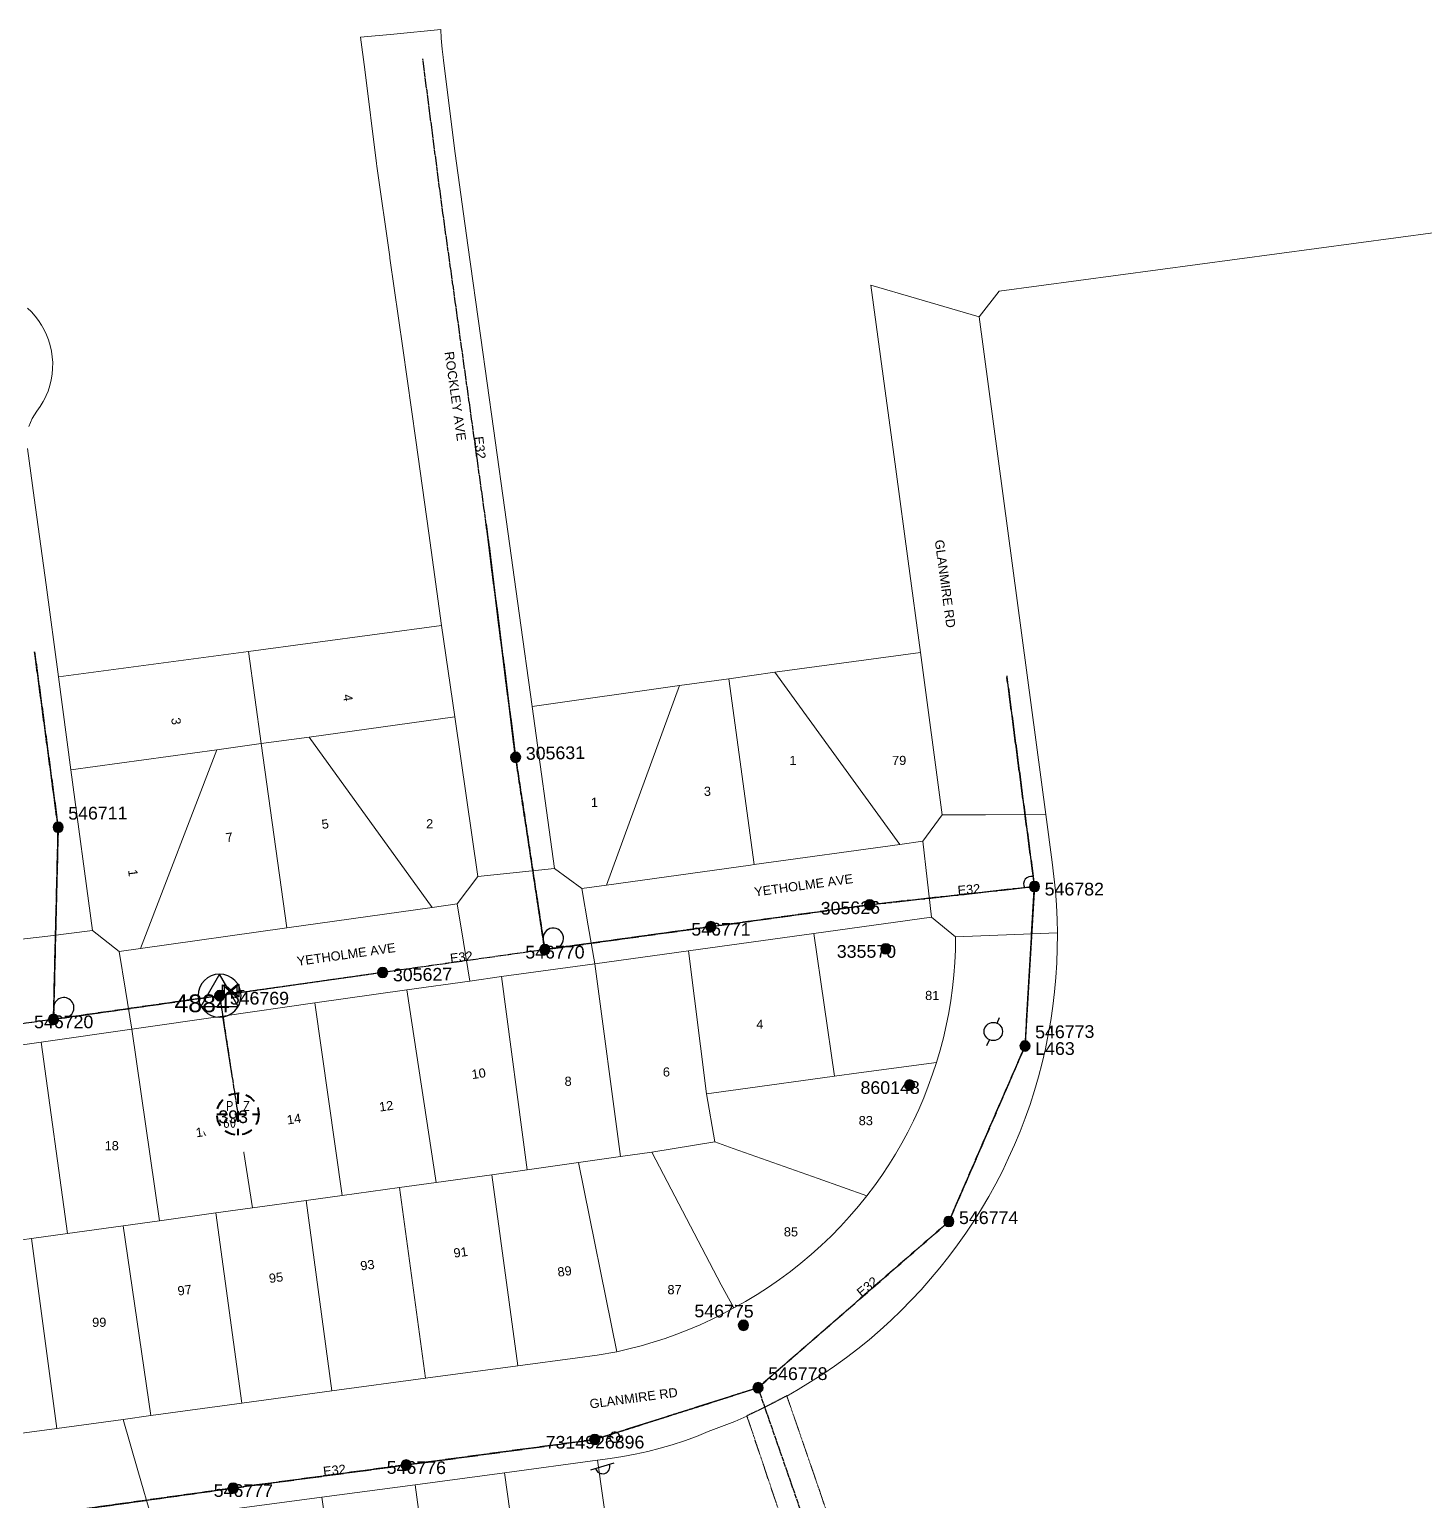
# Model space of a CAD drawing. Header units: metres. Extents: x 311460 to 313373, y 6261260 to 6263889.
# Drawn here: x 312070.5 to 312345, y 6262948.9 to 6263238.4 of the extents above; entities that cross this region are included whole.
import ezdxf
from ezdxf.enums import TextEntityAlignment as Align

# ---------------------------------------------------------------- set-up
doc = ezdxf.new("R2010")
doc.units = ezdxf.units.M
for name, pattern in [('Cable Exist OH', [1, 1, 0]), ('Dash', [5, 3, -2]), ('HIDDEN', [0.375, 0.25, -0.125]), ('HIDDEN2', [0.1875, 0.125, -0.0625])]:
    doc.linetypes.add(name, pattern=pattern)
doc.layers.get('0').update_dxf_attribs({"color": 6})
for name, color, linetype, lineweight in [('Cadastre Easements_SP_EXT', 9, 'Continuous', 5), ('Cadastre Land Parcels_SP_EXT', 9, 'Continuous', 5), ('Cadastre Other Property_SP_EXT', 9, 'HIDDEN', 5), ('Cadastre Roads_SP_EXT', 9, 'Continuous', 5)]:
    doc.layers.add(name, color=color, linetype=linetype, lineweight=lineweight)
for name, color, linetype in [('Equip_LV_EXT', 7, 'Continuous'), ('Equip_SL_EXT', 7, 'Continuous'), ('Equip_SP_HV_EXT', 7, 'Continuous'), ('Equip_SP_LV_EXT', 7, 'Continuous'), ('Mains_HV_EXT', 7, 'Continuous'), ('Mains_LV_EXT', 7, 'Continuous'), ('Mains_SL_EXT', 7, 'Continuous'), ('Sub_SP_TR_HV_LV_EXT', 7, 'Continuous'), ('SupportsOH_SP_TR_HV_LV_SL_EXT', 7, 'Continuous')]:
    doc.layers.add(name, color=color, linetype=linetype)
doc.layers.get('0').freeze()
doc.styles.add('IESYMBOL1', font='isocp.shx')
doc.styles.add('POLE_LABEL', font='arial.ttf')
doc.styles.add('SLCP_LABEL', font='arial.ttf', dxfattribs={"height": 3.5})
doc.styles.get("Standard").update_dxf_attribs({"font": 'arial.ttf'})

# ---------------------------------------------------------------- blocks, each defined once
blk = doc.blocks.new('SUB_POLE_EXT')
blk.add_wipeout([(0, 4.22), (0.42, 4.2), (0.83, 4.14), (1.21, 4.05), (1.62, 3.9), (1.99, 3.72), (2.35, 3.51), (2.68, 3.26), (2.99, 2.99), (3.28, 2.66), (3.52, 2.34), (3.76, 1.92), (3.9, 1.62), (4.04, 1.23), (4.18, 0.63), (4.22, 0), (4.18, -0.61), (4.06, -1.15), (3.9, -1.62), (3.58, -2.24), (3.22, -2.73), (2.97, -3.01), (2.68, -3.26), (2.36, -3.5), (2, -3.72), (1.64, -3.89), (1.25, -4.03), (0.82, -4.14), (0.42, -4.2), (0, -4.22), (-0.41, -4.2), (-0.8, -4.15), (-1.21, -4.05), (-1.62, -3.9), (-1.99, -3.73), (-2.35, -3.51), (-2.68, -3.26), (-2.96, -3.02), (-3.23, -2.72), (-3.51, -2.35), (-3.71, -2.01), (-3.91, -1.6), (-4.05, -1.21), (-4.16, -0.76), (-4.22, -0.14), (-4.21, 0.39), (-4.14, 0.83), (-4.03, 1.27), (-3.9, 1.63), (-3.71, 2.02), (-3.5, 2.37), (-3.28, 2.67), (-2.99, 2.99), (-2.68, 3.27), (-2.33, 3.52), (-1.98, 3.73), (-1.63, 3.9), (-1.2, 4.05), (-0.78, 4.15), (-0.4, 4.21)])
blk.add_line((2.16, 0.48), (2.16, 0.48, 0))
blk.add_lwpolyline([(-4.22, 0, 1), (4.22, 0, 1)], format="xyb", close=True)
blk.add_lwpolyline([(2.14, 0.52), (0, 4.22), (-3.66, -2.11), (3.66, -2.11)], close=True)
for tag, height, flags, p in [('ASSET_NUM', 3.5, 8, (2, 2)), ('STREET_CODE', 0.2, 9, (1.5, 0)), ('CONSTRUCTED_VOLTAGE', 0.2, 9, (1.5, -0.2)), ('OPERATING_VOLTAGE', 0.2, 9, (1.5, -0.6)), ('OPERATED_BY', 0.2, 9, (1.5, -0.8)), ('ORIENTATION', 0.2, 9, (1.5, -1.2)), ('OWNED_BY', 0.2, 9, (1.5, -1.4)), ('SECONDARY_VOLTAGE', 0.2, 9, (1.5, -1.6)), ('STATE', 0.2, 9, (1.5, -1.8)), ('SUBSTATION_TYPE', 0.2, 9, (1.5, -2)), ('STREETNAME', 0.2, 9, (1.5, -2.8)), ('NO_PHASES', 0.2, 9, (1.5, -0.4)), ('MAINTAINED_BY', 0.2, 9, (1.5, -1)), ('USAGE', 0.2, 9, (1.5, -2.2)), ('LEGEND', 0.2, 9, (1.5, -2.4)), ('LOCATION', 0.2, 9, (1.5, -2.6)), ('SUBURB', 0.2, 9, (1.5, -3)), ('Z', 0.2, 1, (1.5, -3.4)), ('NOTES', 0.2, 9, (1.5, -3.2))]:
    blk.add_attdef(tag, text='', height=height, dxfattribs=dict(flags=flags)).set_placement(p, align=Align.MIDDLE_LEFT)
blk = doc.blocks.new('LV_OH_LINKS_OPEN_EXT')
for p, q in [((-0.17, 4.97), (-0.17, 5.46)), ((-0.17, 3), (-0.17, 2.5)), ((0.17, 4.97), (0.17, 5.46)), ((0.17, 3), (0.17, 2.5))]:
    blk.add_line(p, q)
blk.add_lwpolyline([(0, 2.99, 1), (0, 4.98, 1)], format="xyb", close=True)
at = {"flags": 9}
for tag, p in [('ACTUAL_STATUS', (0, 0)), ('CONSTRUCTED_VOLTAGE', (0, -0.2)), ('OPERATING_VOLTAGE', (0, -0.6)), ('ORIENTATION', (0, -0.8)), ('OWNED_BY', (0, -1)), ('STATE', (0, -1.2)), ('SWITCH_TYPE', (0, -1.4)), ('NO_PHASES', (0, -0.4)), ('USAGE', (0, -1.6)), ('LEGEND', (0, -1.8)), ('NOTES', (0, -2))]:
    blk.add_attdef(tag, text='', height=0.2, dxfattribs=at).set_placement(p, align=Align.MIDDLE_LEFT)
at = {"flags": 1}
blk.add_attdef('Z', (0, 0), '', height=0.2, dxfattribs=at)
blk = doc.blocks.new('LV_OH_LINKS_DISTFUSE_EXT')
for p, q in [((0, 0), (0.96, 0)), ((3.84, 0), (4.8, 0))]:
    blk.add_line(p, q)
blk.add_lwpolyline([(3.84, -1.2), (3.84, 1.2), (0.96, -1.2), (0.96, 1.2)], close=True)
at = {"flags": 9}
for tag, p in [('ACTUAL_STATUS', (0, 0)), ('CONSTRUCTED_VOLTAGE', (0, -0.2)), ('OPERATING_VOLTAGE', (0, -0.6)), ('ORIENTATION', (0, -0.8)), ('OWNED_BY', (0, -1)), ('STATE', (0, -1.2)), ('SWITCH_TYPE', (0, -1.4)), ('NO_PHASES', (0, -0.4)), ('USAGE', (0, -1.6)), ('NOTES', (0, -1.8))]:
    blk.add_attdef(tag, text='', height=0.2, dxfattribs=at).set_placement(p, align=Align.MIDDLE_LEFT)
at = {"flags": 1}
blk.add_attdef('Z', (0, 0), '', height=0.2, dxfattribs=at)
blk = doc.blocks.new('POLE_EXT')
blk.add_hatch(color=256).paths.add_polyline_path([(-1, 0, 1), (1, 0, 1)])
blk.add_lwpolyline([(-1, 0, 1), (1, 0, 1)], format="xyb", close=True)
for tag, height, flags, p in [('pNumber', 2.5, 8, (-17.84, 2.07)), ('OWNED_BY', 0.2, 9, (1.35, -0.4)), ('SPECIAL_USE', 0.2, 9, (1.35, -0.8)), ('STATE', 0.2, 9, (1.35, -1)), ('cLV', 0.2, 9, (1.35, -1.4)), ('hDepth', 0.2, 9, (1.35, -1.6)), ('hDia', 0.2, 9, (1.35, -1.8)), ('cHV', 0.2, 9, (1.35, -2)), ('PARENT', 0.2, 9, (1.35, -0.6)), ('USAGE', 0.2, 9, (1.35, -1.2)), ('LBRACKET', 0.2, 9, (1.35, -2.2)), ('LExisting', 0.2, 9, (1.35, -2.4)), ('LANTNUMBER', 0.2, 9, (1.35, -2.6)), ('LOther', 0.2, 9, (1.35, -2.8)), ('cLinedev', 0.2, 9, (1.35, -3.4)), ('pExisting', 0.2, 9, (1.35, -3.8)), ('pFooting', 0.2, 9, (1.35, -4.4)), ('pNew', 0.2, 9, (1.35, -4.6)), ('pRelocate', 0.2, 9, (1.35, -5)), ('pRemove', 0.2, 9, (1.35, -5.2)), ('pReplace', 0.2, 9, (1.35, -5.4)), ('pStay', 0.2, 9, (1.35, -5.6)), ('pType', 0.2, 9, (1.35, -5.8)), ('LRemove', 0.2, 9, (1.35, -3)), ('LEGEND', 0.2, 9, (1.35, -3.2)), ('LOCATION', 0.2, 9, (1.35, -3.6)), ('PFNUMBER', 0.2, 9, (1.35, -4)), ('NEWPFNUMBER', 0.2, 9, (1.35, -4.2)), ('cspan', 0.2, 9, (1.35, -6)), ('STREETNAME', 0.2, 9, (1.35, -6.2)), ('SUBURB', 0.2, 9, (1.35, -6.4)), ('OPERATED_BY', 0.2, 9, (1.36, -7.01)), ('NOTES', 0.2, 9, (1.35, -6.6)), ('MAINTAINED_BY', 0.2, 9, (1.36, -6.81))]:
    blk.add_attdef(tag, text='', height=height, dxfattribs=dict(flags=flags)).set_placement(p, align=Align.MIDDLE_LEFT)
at = {"style": 'POLE_LABEL'}
for tag, height, flags, p in [('ASSET_NUM', 2.5, 8, (2, 2)), ('STRUCTURE_PLANT_NUMBER', 0.2, 9, (1.35, 0.03)), ('STREET_CODE', 0.2, 9, (1.35, -0.2))]:
    blk.add_attdef(tag, text='', height=height, dxfattribs=dict(at, flags=flags)).set_placement(p, align=Align.MIDDLE_LEFT)
at = {"flags": 1}
blk.add_attdef('Z', (1.35, -7.33), '', height=0.2, dxfattribs=at)
blk = doc.blocks.new('HV_ABS_OPEN_EXT')
for p, q in [((-3, 6.87), (-1.8, 6.87)), ((1.8, 6.87), (3, 6.87))]:
    blk.add_line(p, q)
blk.add_circle((0, 6.87), 1.8)
for tag, height, flags, p in [('ASSET_NUM', 2.5, 8, (2, 2)), ('STREET_CODE', 0.2, 9, (1.5, 0)), ('ACTUAL_STATUS', 0.2, 9, (1.5, -0.2)), ('CONSTRUCTED_VOLTAGE', 0.2, 9, (1.5, -0.4)), ('OPERATING_VOLTAGE', 0.2, 9, (1.5, -0.8)), ('ORIENTATION', 0.2, 9, (1.5, -1)), ('OWNED_BY', 0.2, 9, (1.5, -1.2)), ('STATE', 0.2, 9, (1.5, -1.4)), ('SWITCH_TYPE', 0.2, 9, (1.5, -1.6)), ('STREETNAME', 0.2, 9, (1.5, -2.4)), ('SUBURB', 0.2, 9, (1.5, -2.6)), ('NO_PHASES', 0.2, 9, (1.5, -0.6)), ('USAGE', 0.2, 9, (1.5, -1.8)), ('LEGEND', 0.2, 9, (1.5, -2)), ('LOCATION', 0.2, 9, (1.5, -2.2)), ('NOTES', 0.2, 9, (1.5, -2.8)), ('OPERATED_BY', 0.2, 9, (1.5, -3.2)), ('Z', 0.2, 1, (1.5, -3.6)), ('MAINTAINED_BY', 0.2, 9, (1.5, -3)), ('LABEL_ALIGNMENT', 0.2, 9, (1.5, -3.4))]:
    blk.add_attdef(tag, text='', height=height, dxfattribs=dict(flags=flags)).set_placement(p, align=Align.MIDDLE_LEFT)
blk = doc.blocks.new('HV_USL_CLOSED_EXT')
blk.add_line((2.4, 5.5), (-2.4, 5.5))
blk.add_lwpolyline([(1.44, 5.5, 0.414214), (0, 6.94, 0.414214), (-1.44, 5.5)], format="xyb")
for tag, height, flags, p in [('ASSET_NUM', 2.5, 8, (2, 2)), ('STREET_CODE', 0.2, 9, (1.5, 0)), ('ACTUAL_STATUS', 0.2, 9, (1.5, -0.2)), ('CONSTRUCTED_VOLTAGE', 0.2, 9, (1.5, -0.4)), ('OPERATING_VOLTAGE', 0.2, 9, (1.5, -0.8)), ('ORIENTATION', 0.2, 9, (1.5, -1)), ('OWNED_BY', 0.2, 9, (1.5, -1.2)), ('OPERATED_BY', 0.2, 9, (1.5, -1.4)), ('STATE', 0.2, 9, (1.5, -1.8)), ('SWITCH_TYPE', 0.2, 9, (1.5, -2)), ('STREETNAME', 0.2, 9, (1.5, -2.8)), ('NO_PHASES', 0.2, 9, (1.5, -0.6)), ('MAINTAINED_BY', 0.2, 9, (1.5, -1.6)), ('USAGE', 0.2, 9, (1.5, -2.2)), ('LEGEND', 0.2, 9, (1.5, -2.4)), ('LOCATION', 0.2, 9, (1.5, -2.6)), ('SUBURB', 0.2, 9, (1.5, -3)), ('Z', 0.2, 1, (1.5, -3.6)), ('NOTES', 0.2, 9, (1.5, -3.2)), ('LABEL_ALIGNMENT', 0.2, 9, (1.5, -3.4))]:
    blk.add_attdef(tag, text='', height=height, dxfattribs=dict(flags=flags)).set_placement(p, align=Align.MIDDLE_LEFT)
blk = doc.blocks.new('SLCP_ZELL_EXT')
blk.add_wipeout([(-0.24, 7.5), (-0.71, 7.47), (-1.17, 7.41), (-1.64, 7.32), (-2.09, 7.21), (-2.54, 7.06), (-2.98, 6.89), (-3.41, 6.69), (-3.82, 6.46), (-4.22, 6.21), (-4.6, 5.93), (-4.96, 5.63), (-5.31, 5.31), (-5.63, 4.96), (-5.93, 4.6), (-6.21, 4.22), (-6.46, 3.82), (-6.69, 3.41), (-6.89, 2.98), (-7.06, 2.54), (-7.21, 2.09), (-7.32, 1.64), (-7.41, 1.17), (-7.47, 0.71), (-7.5, 0.24), (-7.5, -0.24), (-7.47, -0.71), (-7.41, -1.17), (-7.32, -1.64), (-7.21, -2.09), (-7.06, -2.54), (-6.89, -2.98), (-6.69, -3.41), (-6.46, -3.82), (-6.21, -4.22), (-5.93, -4.6), (-5.63, -4.96), (-5.31, -5.31), (-4.96, -5.63), (-4.6, -5.93), (-4.22, -6.21), (-3.82, -6.46), (-3.41, -6.69), (-2.98, -6.89), (-2.54, -7.06), (-2.09, -7.21), (-1.64, -7.32), (-1.17, -7.41), (-0.71, -7.47), (-0.24, -7.5), (0.24, -7.5), (0.71, -7.47), (1.17, -7.41), (1.64, -7.32), (2.09, -7.21), (2.54, -7.06), (2.98, -6.89), (3.41, -6.69), (3.82, -6.46), (4.22, -6.21), (4.6, -5.93), (4.96, -5.63), (5.31, -5.31), (5.63, -4.96), (5.93, -4.6), (6.21, -4.22), (6.46, -3.82), (6.69, -3.41), (6.89, -2.98), (7.06, -2.54), (7.21, -2.09), (7.32, -1.64), (7.41, -1.17), (7.47, -0.71), (7.5, -0.24), (7.5, 0.24), (7.47, 0.71), (7.41, 1.17), (7.32, 1.64), (7.21, 2.09), (7.06, 2.54), (6.89, 2.98), (6.69, 3.41), (6.46, 3.82), (6.21, 4.22), (5.93, 4.6), (5.63, 4.96), (5.31, 5.31), (4.96, 5.63), (4.6, 5.93), (4.22, 6.21), (3.82, 6.46), (3.41, 6.69), (2.98, 6.89), (2.54, 7.06), (2.09, 7.21), (1.64, 7.32), (1.17, 7.41), (0.71, 7.47), (0.24, 7.5)])
at = {"linetype": 'Dash', "lineweight": 40, "ltscale": 0.7}
for p, q in [((0, 4.11), (0, -4.11)), ((-4.11, 0), (4.11, 0))]:
    blk.add_line(p, q, dxfattribs=at)
blk.add_circle((0, 0), 4.11, dxfattribs=at)
at = {"lineweight": 40, "style": 'IESYMBOL1'}
for s, p in [('P', (-1.6, 0)), ('Z', (1.7, 0)), ('60', (-1.61, -3.31))]:
    blk.add_text(s, height=2, dxfattribs=at).set_placement(p, align=Align.BOTTOM_CENTER)
at = {"style": 'SLCP_LABEL'}
for tag, height, flags, p in [('ASSET_NUM', 2.5, 8, (2, 2)), ('STREET_CODE', 0.2, 9, (0, -0.2))]:
    blk.add_attdef(tag, text='', height=height, dxfattribs=dict(at, flags=flags)).set_placement(p, align=Align.MIDDLE_LEFT)
at = {"flags": 1}
blk.add_attdef('Z', (0, 0), '', height=0.2, dxfattribs=at)
at = {"flags": 9}
for tag, p in [('CONSTRUCTED_VOLTAGE', (0, -0.4)), ('CONTROL_TYPE', (0, -0.6)), ('OPERATING_VOLTAGE', (0, -1)), ('ORIENTATION', (0, -1.2)), ('OWNED_BY', (0, -1.4)), ('STATE', (0, -2)), ('NO_PHASES', (0, -0.8)), ('USAGE', (0, -1.6)), ('LOCATION', (0, -1.8)), ('NOTES', (0, -2.2))]:
    blk.add_attdef(tag, text='', height=0.2, dxfattribs=at).set_placement(p, align=Align.MIDDLE_LEFT)

msp = doc.modelspace()

# ---------------------------------------------------------------- linework, layer by layer
at = {"layer": 'Cadastre Easements_SP_EXT', "linetype": 'Dash'}
msp.add_lwpolyline([(312219.43, 6262969.69), (312219.25, 6262969.59), (312216.78, 6262968.27), (312214.28, 6262967.02), (312211.75, 6262965.83), (312211.58, 6262965.75), (312233.49, 6262900.58), (312233.6, 6262900.58), (312242.99, 6262901.26), (312243.07, 6262901.25), (312219.43, 6262969.69)], close=True, dxfattribs=at)
at = {"layer": 'Cadastre Land Parcels_SP_EXT', "linetype": 'Continuous'}
msp.add_lwpolyline([(312385.97, 6263203.75), (312261.17, 6263186.94), (312257.23, 6263181.93), (312270.38, 6263084.02), (312271.63, 6263074.68), (312271.95, 6263071.86), (312272.24, 6263069.04), (312272.45, 6263066.2), (312272.59, 6263063.37), (312272.64, 6263060.79), (312272.64, 6263060.53), (312272.62, 6263057.69), (312272.52, 6263054.85), (312272.34, 6263052.02), (312272.08, 6263049.19), (312271.75, 6263046.37), (312271.34, 6263043.56), (312270.85, 6263040.77), (312270.28, 6263037.98), (312269.64, 6263035.22), (312268.92, 6263032.47), (312268.13, 6263029.74), (312267.26, 6263027.04), (312266.32, 6263024.36), (312265.3, 6263021.71), (312264.21, 6263019.09), (312263.05, 6263016.5), (312261.82, 6263013.94), (312260.52, 6263011.42), (312259.15, 6263008.93), (312257.71, 6263006.48), (312256.21, 6263004.07), (312254.64, 6263001.71), (312253, 6262999.39), (312251.3, 6262997.11), (312249.54, 6262994.88), (312247.72, 6262992.71), (312245.84, 6262990.58), (312243.9, 6262988.51), (312241.91, 6262986.49), (312239.86, 6262984.52), (312237.76, 6262982.61), (312235.6, 6262980.76), (312233.39, 6262978.98), (312231.14, 6262977.25), (312228.84, 6262975.58), (312226.5, 6262973.98), (312224.11, 6262972.45), (312221.68, 6262970.98), (312219.43, 6262969.69), (312219.25, 6262969.59), (312216.78, 6262968.27), (312214.28, 6262967.02), (312211.75, 6262965.83), (312211.58, 6262965.75), (312209.19, 6262964.71), (312206.59, 6262963.67), (312203.98, 6262962.69), (312201.67, 6262961.76), (312199.31, 6262960.9), (312196.92, 6262960.11), (312194.51, 6262959.41), (312192.08, 6262958.78), (312189.63, 6262958.23), (312187.17, 6262957.77), (312184.69, 6262957.38), (312182.2, 6262957.08), (312189.83, 6262903.39)], dxfattribs=at)
for points in [[(312154.14, 6263103.27), (312151.55, 6263121.22), (312113.55, 6263116.11), (312116.08, 6263097.99), (312125.48, 6263099.26), (312154.14, 6263103.27)], [(312078.66, 6263092.8), (312107.35, 6263096.78), (312116.08, 6263097.99), (312113.55, 6263116.11), (312076.2, 6263111.11), (312078.66, 6263092.8)], [(312241.65, 6263078.17), (312246.2, 6263078.8), (312250, 6263084.01), (312245.71, 6263115.88), (312217.07, 6263112.04), (312241.65, 6263078.17)], [(312241.65, 6263078.17), (312217.07, 6263112.04), (312208.06, 6263110.73), (312213.01, 6263074.2), (312241.65, 6263078.17)], [(312183.96, 6263070.17), (312198.31, 6263109.38), (312169.35, 6263105.25), (312173.78, 6263073.45), (312179.14, 6263069.5), (312183.96, 6263070.17)], [(312213.01, 6263074.2), (312208.06, 6263110.73), (312198.31, 6263109.38), (312183.96, 6263070.17), (312212.27, 6263074.09), (312213.01, 6263074.2)], [(312158.67, 6263071.87), (312154.14, 6263103.27), (312125.48, 6263099.26), (312149.68, 6263065.75), (312154.59, 6263066.46), (312158.67, 6263071.87)], [(312121.12, 6263061.76), (312116.08, 6263097.99), (312107.35, 6263096.78), (312092.37, 6263057.71), (312121.12, 6263061.76)], [(312149.68, 6263065.75), (312125.48, 6263099.26), (312116.08, 6263097.99), (312121.12, 6263061.76), (312149.68, 6263065.75)], [(312092.37, 6263057.71), (312107.35, 6263096.78), (312078.66, 6263092.8), (312082.92, 6263061.21), (312088.13, 6263057.11), (312092.37, 6263057.71)], [(312252.61, 6263059.97), (312247.89, 6263063.83), (312224.78, 6263060.65), (312228.79, 6263032.58), (312233.58, 6263033.24), (312248.88, 6263035.3), (312249.58, 6263037.7), (312250.22, 6263040.13), (312250.78, 6263042.57), (312251.27, 6263045.02), (312251.68, 6263047.49), (312252.02, 6263049.97), (312252.28, 6263052.46), (312252.47, 6263054.96), (312252.58, 6263057.46), (312252.61, 6263059.97)], [(312228.79, 6263032.58), (312224.78, 6263060.65), (312200.09, 6263057.24), (312203.66, 6263029.1), (312209.87, 6263029.96), (312228.79, 6263032.58)], [(312203.66, 6263029.1), (312200.09, 6263057.24), (312181.67, 6263054.7), (312186.76, 6263016.78), (312192.9, 6263017.62), (312205.31, 6263019.69), (312203.66, 6263029.1)], [(312186.76, 6263016.78), (312181.67, 6263054.7), (312163.34, 6263052.16), (312168.41, 6263014.17), (312178.46, 6263015.62), (312186.76, 6263016.78)], [(312168.41, 6263014.17), (312163.34, 6263052.16), (312157.12, 6263051.28), (312144.74, 6263049.56), (312150.46, 6263011.7), (312161.43, 6263013.21), (312168.41, 6263014.17)], [(312150.46, 6263011.7), (312144.74, 6263049.56), (312126.61, 6263046.98), (312131.98, 6263009.14), (312143.28, 6263010.7), (312150.46, 6263011.7)], [(312078, 6263001.67), (312072.79, 6263039.28), (312065.47, 6263038.24), (312054.27, 6263036.65), (312059.45, 6262999.1), (312070.88, 6263000.65), (312078, 6263001.67)], [(312096.06, 6263004.16), (312090.66, 6263041.83), (312072.79, 6263039.28), (312078, 6263001.67), (312088.95, 6263003.18), (312096.06, 6263004.16)], [(312235.17, 6263009.07), (312236.66, 6263011.05), (312238.1, 6263013.07), (312239.47, 6263015.14), (312240.78, 6263017.24), (312242.02, 6263019.39), (312243.21, 6263021.57), (312244.32, 6263023.78), (312245.37, 6263026.03), (312246.35, 6263028.31), (312247.26, 6263030.61), (312248.1, 6263032.95), (312248.88, 6263035.3), (312233.58, 6263033.24), (312228.79, 6263032.58), (312209.87, 6263029.96), (312203.66, 6263029.1), (312205.31, 6263019.69), (312208.86, 6263018.39), (312225.59, 6263012.44), (312235.17, 6263009.07)], [(312235.17, 6263009.07), (312225.59, 6263012.44), (312208.86, 6263018.39), (312205.31, 6263019.69), (312192.9, 6263017.62), (312206.5, 6262991.55), (312209, 6262987.03), (312211.31, 6262988.31), (312213.58, 6262989.67), (312215.81, 6262991.11), (312218, 6262992.61), (312220.13, 6262994.19), (312222.21, 6262995.83), (312224.24, 6262997.54), (312226.21, 6262999.31), (312228.13, 6263001.15), (312229.98, 6263003.04), (312231.78, 6263005), (312233.51, 6263007.01), (312235.17, 6263009.07)], [(312209, 6262987.03), (312206.5, 6262991.55), (312192.9, 6263017.62), (312186.76, 6263016.78), (312178.46, 6263015.62), (312185.98, 6262978.4), (312188.4, 6262978.94), (312190.79, 6262979.56), (312193.17, 6262980.25), (312195.52, 6262981.01), (312197.84, 6262981.84), (312200.14, 6262982.74), (312202.41, 6262983.72), (312204.65, 6262984.76), (312206.86, 6262985.87), (312209, 6262987.03)], [(312166.55, 6262975.64), (312161.43, 6263013.21), (312150.46, 6263011.7), (312143.28, 6263010.7), (312148.37, 6262973.17), (312166.55, 6262975.64)], [(312185.98, 6262978.4), (312178.46, 6263015.62), (312168.41, 6263014.17), (312161.43, 6263013.21), (312166.55, 6262975.64), (312178.3, 6262977.2), (312182.15, 6262977.74), (312185.98, 6262978.4)], [(312148.37, 6262973.17), (312143.28, 6263010.7), (312131.98, 6263009.14), (312124.9, 6263008.16), (312129.98, 6262970.68), (312148.37, 6262973.17)], [(312129.98, 6262970.68), (312124.9, 6263008.16), (312114.36, 6263006.7), (312107.15, 6263005.7), (312112.27, 6262968.28), (312129.98, 6262970.68)], [(312112.27, 6262968.28), (312107.15, 6263005.7), (312096.06, 6263004.16), (312088.95, 6263003.18), (312094.37, 6262965.84), (312112.27, 6262968.28)], [(312094.37, 6262965.84), (312088.95, 6263003.18), (312078, 6263001.67), (312070.88, 6263000.65), (312075.89, 6262963.33), (312088.92, 6262965.1), (312094.37, 6262965.84)], [(312075.89, 6262963.33), (312070.88, 6263000.65), (312059.45, 6262999.1), (312052.8, 6262998.15), (312057.66, 6262960.86), (312067.56, 6262962.2), (312075.89, 6262963.33)], [(312182.2, 6262957.08), (312163.91, 6262954.61), (312172.16, 6262895.7), (312189.83, 6262903.4), (312182.2, 6262957.08)], [(312154.98, 6262888.22), (312146.37, 6262952.25), (312127.97, 6262949.79), (312130.79, 6262929.81), (312134.21, 6262903.81), (312137.33, 6262880.52), (312154.98, 6262888.22)], [(312172.16, 6262895.7), (312163.91, 6262954.61), (312146.37, 6262952.25), (312154.98, 6262888.22), (312172.16, 6262895.7)], [(312127.97, 6262949.79), (312094.66, 6262945.33), (312090.57, 6262940.35), (312092.05, 6262930.73), (312130.79, 6262929.81), (312127.97, 6262949.79)]]:
    msp.add_lwpolyline(points, close=True, dxfattribs=at)
at = {"layer": 'Cadastre Other Property_SP_EXT', "linetype": 'HIDDEN2'}
msp.add_lwpolyline([(312211.58, 6262965.85), (312233.49, 6262900.68), (312241.98, 6262901.28), (312242.99, 6262901.35), (312219.42, 6262969.78), (312215.06, 6262967.5), (312211.58, 6262965.85)], close=True, dxfattribs=at)
at = {"layer": 'Cadastre Roads_SP_EXT', "linetype": 'Continuous'}
for points in [[(312151.83, 6263232.99), (312151.65, 6263234.52), (312151.47, 6263236.71), (312151.4, 6263238.42), (312142.17, 6263237.52), (312135.6, 6263236.88), (312136.48, 6263230.57), (312138.76, 6263212.03), (312138.83, 6263211.53), (312141.36, 6263193.7), (312141.39, 6263193.47), (312143.93, 6263175.72), (312146.46, 6263157.66), (312149.04, 6263139.39), (312151.55, 6263121.22), (312154.14, 6263103.27), (312158.67, 6263071.87), (312164.95, 6263072.53), (312173.78, 6263073.45), (312169.35, 6263105.25), (312166.79, 6263123.64), (312164.29, 6263141.62), (312161.74, 6263159.95), (312159.26, 6263177.78), (312156.72, 6263196.01), (312154.21, 6263214.05), (312151.9, 6263232.34), (312151.83, 6263232.99)], [(312257.23, 6263181.93), (312244.93, 6263185.53), (312235.97, 6263188.15), (312238.38, 6263170.26), (312240.85, 6263151.94), (312243.29, 6263133.83), (312245.71, 6263115.88), (312250, 6263084.01), (312258.48, 6263084.01), (312270.38, 6263084.02), (312257.23, 6263181.93)], [(312247.89, 6263063.83), (312247.04, 6263071.33), (312246.2, 6263078.8), (312241.65, 6263078.17), (312213.01, 6263074.2), (312212.27, 6263074.09), (312183.96, 6263070.17), (312179.14, 6263069.5), (312180.39, 6263062.14), (312181.67, 6263054.7), (312200.09, 6263057.24), (312224.78, 6263060.65), (312247.89, 6263063.83)]]:
    msp.add_lwpolyline(points, close=True, dxfattribs=at)
for points in [[(312070.4, 6263160.31), (312070.69, 6263161.12), (312071.05, 6263161.9), (312071.48, 6263162.65), (312071.99, 6263163.35), (312072.64, 6263164.28), (312073.23, 6263165.26), (312073.74, 6263166.27), (312073.82, 6263166.46), (312074.17, 6263167.32), (312074.52, 6263168.4), (312074.79, 6263169.51), (312074.97, 6263170.63), (312075.07, 6263171.77), (312075.08, 6263172.9), (312075, 6263174.04), (312074.84, 6263175.16), (312074.6, 6263176.27), (312074.27, 6263177.36), (312073.88, 6263178.38), (312073.41, 6263179.36), (312072.88, 6263180.3), (312072.28, 6263181.21), (312071.62, 6263182.06), (312070.9, 6263182.87), (312070.12, 6263183.63)], [(312067.84, 6263059.38), (312074.12, 6263060.14), (312082.92, 6263061.21), (312078.66, 6263092.8), (312076.2, 6263111.11), (312073.78, 6263129.18), (312071.42, 6263146.34), (312070.13, 6263156.01)]]:
    msp.add_lwpolyline(points, dxfattribs=at)
at = {"layer": 'Mains_HV_EXT', "linetype": 'Cable Exist OH'}
for points in [[(312171.84, 6263057.47), (312166.11, 6263095.29), (312160.33, 6263141.16), (312155.3, 6263177.32), (312151.59, 6263203.94), (312147.85, 6263232.66)], [(312262.72, 6263111.05), (312268.14, 6263069.87)], [(312268.14, 6263069.87), (312235.73, 6263066.29), (312171.84, 6263057.47)], [(312266.28, 6263038.52), (312268.14, 6263069.87)], [(312213.78, 6262971.33), (312251.3, 6263004.01), (312266.28, 6263038.52)], [(312213.78, 6262971.33), (312181.66, 6262961.13)], [(312308.56, 6262656.57), (312303.67, 6262664.15), (312312.64, 6262699.89), (312315.1, 6262736.97), (312302.23, 6262751.43), (312275.74, 6262758.85), (312239.53, 6262767.39), (312207.46, 6262766.95), (312186.28, 6262778.65), (312205.6, 6262826.93), (312258.2, 6262843.54), (312213.78, 6262971.33)], [(312181.66, 6262961.13), (312110.57, 6262951.58), (312044.58, 6262942.39), (312003.72, 6262936.83), (311968.49, 6262935.96)]]:
    msp.add_lwpolyline(points, dxfattribs=at)
at = {"layer": 'Mains_LV_EXT', "linetype": 'Cable Exist OH'}
for points in [[(312165.92, 6263096.78), (312160.33, 6263141.16)], [(312071.51, 6263116.05), (312076.15, 6263081.53)], [(312268.14, 6263069.87), (312267.74, 6263072.94), (312262.72, 6263111.05)], [(312171.84, 6263057.47), (312166.11, 6263095.29), (312165.92, 6263096.78)], [(312076.15, 6263081.53), (312075.24, 6263043.76)], [(312235.73, 6263066.29), (312268.14, 6263069.87)], [(312268.14, 6263069.87), (312266.28, 6263038.52)], [(312204.49, 6263061.98), (312235.73, 6263066.29)], [(312171.84, 6263057.47), (312204.49, 6263061.98)], [(312171.84, 6263057.47), (312139.96, 6263052.97)], [(312075.24, 6263043.76), (312035.79, 6263038.16)], [(312266.28, 6263038.52), (312251.3, 6263004.01)], [(312251.3, 6263004.01), (312213.78, 6262971.33)], [(312213.78, 6262971.33), (312181.66, 6262961.13)], [(312181.66, 6262961.13), (312144.59, 6262956.12)], [(312144.59, 6262956.12), (312110.57, 6262951.58)], [(312110.57, 6262951.58), (312071.19, 6262946.05)]]:
    msp.add_lwpolyline(points, dxfattribs=at)
at = {"layer": 'Mains_LV_EXT', "linetype": 'Continuous'}
for points in [[(312267.88, 6263071.85, 0.630417), (312266.15, 6263069.65)], [(312173.83, 6263057.72, 2.376238), (312171.54, 6263059.45)], [(312077.22, 6263044.05, 2.72875), (312075.29, 6263045.76)]]:
    msp.add_lwpolyline(points, format="xyb", dxfattribs=at)
at = {"layer": 'Mains_SL_EXT', "linetype": 'Cable Exist OH'}
for points in [[(312160.33, 6263141.16), (312166.11, 6263095.29), (312171.84, 6263057.47)], [(312075.24, 6263043.76), (312076.15, 6263081.53), (312071.51, 6263116.05)], [(312262.68, 6263111.3), (312262.72, 6263111.05), (312268.14, 6263069.87)], [(312268.14, 6263069.87), (312235.73, 6263066.29), (312204.49, 6263061.98), (312171.84, 6263057.47)], [(312251.3, 6263004.01), (312266.28, 6263038.52), (312268.14, 6263069.87)], [(312075.24, 6263043.76), (312035.79, 6263038.16), (312000.14, 6263033.03)], [(312181.66, 6262961.13), (312213.78, 6262971.33), (312251.3, 6263004.01)], [(312071.19, 6262946.05), (312110.57, 6262951.58), (312144.59, 6262956.12), (312181.66, 6262961.13)]]:
    msp.add_lwpolyline(points, dxfattribs=at)

# ---------------------------------------------------------------- block references
at = {"layer": 'Equip_SP_HV_EXT'}
ref = msp.add_blockref('HV_ABS_OPEN_EXT', (312266.28, 6263038.52), dxfattribs=dict(at, rotation=65.45333433051871))
ref.add_attrib('ASSET_NUM', 'L463', dxfattribs={"layer": '0', "height": 2.5}).set_placement((312268.28, 6263039.27), align=Align.TOP_LEFT)
ref = msp.add_blockref('HV_USL_CLOSED_EXT', (312181.66, 6262961.13), dxfattribs=dict(at, rotation=196.4370925096633))
ref.add_attrib('ASSET_NUM', '6896', dxfattribs={"layer": '0', "height": 2.5}).set_placement((312183.66, 6262961.88), align=Align.TOP_LEFT)
at = {"layer": 'Equip_SP_LV_EXT', "rotation": 276.797824645259}
msp.add_blockref('LV_OH_LINKS_OPEN_EXT', (312181.66, 6262961.13), dxfattribs=at)
at = {"layer": 'Sub_SP_TR_HV_LV_EXT'}
ref = msp.add_blockref('SUB_POLE_EXT', (312107.9, 6263048.42), dxfattribs=at)
ref.add_attrib('ASSET_NUM', '4884', dxfattribs={"layer": '0', "height": 3.5}).set_placement((312109.9, 6263048.67), align=Align.TOP_RIGHT)
at = {"layer": 'SupportsOH_SP_TR_HV_LV_SL_EXT'}
ref = msp.add_blockref('POLE_EXT', (312166.11, 6263095.29), dxfattribs=at)
ref.add_attrib('ASSET_NUM', '305631', dxfattribs={"layer": '0', "height": 2.5, "rotation": 1, "style": 'POLE_LABEL'}).set_placement((312168.11, 6263096.04), align=Align.MIDDLE_LEFT)
ref = msp.add_blockref('POLE_EXT', (312076.15, 6263081.53), dxfattribs=at)
ref.add_attrib('ASSET_NUM', '546711', dxfattribs={"layer": '0', "height": 2.5, "rotation": 0.4235, "style": 'POLE_LABEL'}).set_placement((312078.15, 6263082.28), align=Align.BOTTOM_LEFT)
ref = msp.add_blockref('POLE_EXT', (312268.14, 6263069.87), dxfattribs=at)
ref.add_attrib('ASSET_NUM', '546782', dxfattribs={"layer": '0', "height": 2.5, "style": 'POLE_LABEL'}).set_placement((312270.14, 6263070.62), align=Align.TOP_LEFT)
ref = msp.add_blockref('POLE_EXT', (312235.73, 6263066.29), dxfattribs=at)
ref.add_attrib('ASSET_NUM', '305626', dxfattribs={"layer": '0', "height": 2.5, "rotation": 1, "style": 'POLE_LABEL'}).set_placement((312237.73, 6263067.04), align=Align.TOP_RIGHT)
ref = msp.add_blockref('POLE_EXT', (312204.49, 6263061.98), dxfattribs=at)
ref.add_attrib('ASSET_NUM', '546771', dxfattribs={"layer": '0', "height": 2.5, "style": 'POLE_LABEL'}).set_placement((312206.49, 6263062.73), align=Align.TOP_CENTER)
ref = msp.add_blockref('POLE_EXT', (312171.84, 6263057.47), dxfattribs=at)
ref.add_attrib('ASSET_NUM', '546770', dxfattribs={"layer": '0', "height": 2.5, "style": 'POLE_LABEL'}).set_placement((312173.84, 6263058.22), align=Align.TOP_CENTER)
ref = msp.add_blockref('POLE_EXT', (312238.92, 6263057.62), dxfattribs=at)
ref.add_attrib('ASSET_NUM', '335570', dxfattribs={"layer": '0', "height": 2.5, "style": 'POLE_LABEL'}).set_placement((312240.92, 6263058.37), align=Align.TOP_RIGHT)
ref = msp.add_blockref('POLE_EXT', (312139.96, 6263052.97), dxfattribs=at)
ref.add_attrib('ASSET_NUM', '305627', dxfattribs={"layer": '0', "height": 2.5, "rotation": 1, "style": 'POLE_LABEL'}).set_placement((312141.96, 6263053.72), align=Align.TOP_LEFT)
ref = msp.add_blockref('POLE_EXT', (312075.24, 6263043.76), dxfattribs=at)
ref.add_attrib('ASSET_NUM', '546720', dxfattribs={"layer": '0', "height": 2.5, "style": 'POLE_LABEL'}).set_placement((312077.24, 6263044.51), align=Align.TOP_CENTER)
ref = msp.add_blockref('POLE_EXT', (312266.28, 6263038.52), dxfattribs=dict(at, rotation=359.9236692892931))
ref.add_attrib('ASSET_NUM', '546773', dxfattribs={"layer": '0', "height": 2.5, "rotation": 0.5118, "style": 'POLE_LABEL'}).set_placement((312268.28, 6263039.27), align=Align.BOTTOM_LEFT)
ref = msp.add_blockref('POLE_EXT', (312243.58, 6263030.84), dxfattribs=at)
ref.add_attrib('ASSET_NUM', '860148', dxfattribs={"layer": '0', "height": 2.5, "style": 'POLE_LABEL'}).set_placement((312245.58, 6263031.59), align=Align.TOP_RIGHT)
ref = msp.add_blockref('POLE_EXT', (312251.3, 6263004.01), dxfattribs=at)
ref.add_attrib('ASSET_NUM', '546774', dxfattribs={"layer": '0', "height": 2.5, "style": 'POLE_LABEL'}).set_placement((312253.3, 6263004.76), align=Align.MIDDLE_LEFT)
ref = msp.add_blockref('POLE_EXT', (312210.9, 6262983.6), dxfattribs=at)
ref.add_attrib('ASSET_NUM', '546775', dxfattribs={"layer": '0', "height": 2.5, "rotation": 359.62, "style": 'POLE_LABEL'}).set_placement((312212.9, 6262984.35), align=Align.BOTTOM_RIGHT)
ref = msp.add_blockref('POLE_EXT', (312213.78, 6262971.33), dxfattribs=at)
ref.add_attrib('ASSET_NUM', '546778', dxfattribs={"layer": '0', "height": 2.5, "rotation": 0.0476, "style": 'POLE_LABEL'}).set_placement((312215.78, 6262972.08), align=Align.BOTTOM_LEFT)
ref = msp.add_blockref('POLE_EXT', (312181.66, 6262961.13), dxfattribs=at)
ref.add_attrib('ASSET_NUM', '731492', dxfattribs={"layer": '0', "height": 2.5, "rotation": 0.2308, "style": 'POLE_LABEL'}).set_placement((312183.66, 6262961.88), align=Align.TOP_RIGHT)
ref = msp.add_blockref('POLE_EXT', (312144.59, 6262956.12), dxfattribs=at)
ref.add_attrib('ASSET_NUM', '546776', dxfattribs={"layer": '0', "height": 2.5, "rotation": 359.7396, "style": 'POLE_LABEL'}).set_placement((312146.59, 6262956.87), align=Align.TOP_CENTER)
ref = msp.add_blockref('POLE_EXT', (312110.57, 6262951.58), dxfattribs=at)
ref.add_attrib('ASSET_NUM', '546777', dxfattribs={"layer": '0', "height": 2.5, "rotation": 359.8075, "style": 'POLE_LABEL'}).set_placement((312112.57, 6262952.34), align=Align.TOP_CENTER)

# ---------------------------------------------------------------- texts
at = {"layer": 'Cadastre Land Parcels_SP_EXT'}
for s, rotation, p in [('4', 278.2206, (312132.16, 6263107.57)), ('3', 277.641, (312098.37, 6263102.96)), ('5', 7.9969, (312128.09, 6263081.19)), ('7', 7.9971, (312109.23, 6263078.56)), ('1', 277.6408, (312089.89, 6263073.12)), ('10', 8.0835, (312157.58, 6263032.01)), ('12', 8.0836, (312139.41, 6263025.62)), ('14', 8.0834, (312121.26, 6263023.08)), ('16', 8.1131, (312103.34, 6263020.56)), ('91', 7.6833, (312154.02, 6262996.88)), ('93', 7.6837, (312135.7, 6262994.37)), ('95', 7.6837, (312117.73, 6262991.9)), ('89', 7.6837, (312174.47, 6262993.14)), ('97', 7.7265, (312099.76, 6262989.43))]:
    msp.add_text(s, height=1.8, rotation=rotation, dxfattribs=at).set_placement(p)
for s, p in [('1', (312219.95, 6263093.78)), ('79', (312240.13, 6263093.78)), ('3', (312203.12, 6263087.71)), ('1', (312180.91, 6263085.55)), ('2', (312148.51, 6263081.32)), ('81', (312246.63, 6263047.56)), ('4', (312213.44, 6263041.91)), ('6', (312195.06, 6263032.52)), ('8', (312175.73, 6263030.69)), ('83', (312233.57, 6263022.95)), ('18', (312085.29, 6263018.02)), ('85', (312218.85, 6263001.08)), ('87', (312195.96, 6262989.71)), ('99', (312082.83, 6262983.29))]:
    msp.add_text(s, height=1.8, dxfattribs=at).set_placement(p)
at = {"layer": 'Cadastre Roads_SP_EXT'}
for s, rotation, p in [('ROCKLEY AVE', 278.0031, (312152.14, 6263174.97)), ('GLANMIRE RD', 277.6628, (312248.52, 6263137.95)), ('YETHOLME AVE', 7.8722, (312213.17, 6263067.9)), ('YETHOLME AVE', 8.0534, (312123.23, 6263054.27)), ('GLANMIRE RD', 7.7866, (312180.78, 6262967.22))]:
    msp.add_text(s, height=1.8, rotation=rotation, dxfattribs=at).set_placement(p)
at = {"layer": 'Mains_LV_EXT'}
for rotation, p in [(276.7763, (312157.94, 6263158.29)), (5.1968, (312253.1, 6263068.2)), (6.9172, (312153.33, 6263054.86)), (39.9589, (312234.13, 6262989.06)), (6.4864, (312128.36, 6262953.96))]:
    msp.add_text('E32', height=1.8, rotation=rotation, dxfattribs=at).set_placement(p)

# ---------------------------------------------------------------- next in the draw order: linework, layer by layer
at = {"layer": 'Cadastre Land Parcels_SP_EXT', "linetype": 'Continuous'}
for points in [[(312131.98, 6263009.14), (312126.61, 6263046.98), (312108.48, 6263044.4), (312114.36, 6263006.7), (312124.9, 6263008.16), (312131.98, 6263009.14)], [(312096.06, 6263004.16), (312107.15, 6263005.7), (312114.36, 6263006.7), (312108.48, 6263044.4), (312090.66, 6263041.83), (312096.06, 6263004.16)]]:
    msp.add_lwpolyline(points, close=True, dxfattribs=at)
at = {"layer": 'Cadastre Roads_SP_EXT', "linetype": 'Continuous'}
for points in [[(312157.12, 6263051.28), (312155.85, 6263058.91), (312154.59, 6263066.46), (312149.68, 6263065.75), (312121.12, 6263061.76), (312092.37, 6263057.71), (312088.13, 6263057.11), (312089.39, 6263049.51), (312090.66, 6263041.83), (312108.48, 6263044.4), (312126.61, 6263046.98), (312144.74, 6263049.56), (312157.12, 6263051.28)], [(312219.43, 6262969.69), (312221.68, 6262970.98), (312224.11, 6262972.45), (312226.5, 6262973.98), (312228.84, 6262975.58), (312231.14, 6262977.25), (312233.39, 6262978.98), (312235.6, 6262980.76), (312237.76, 6262982.61), (312239.86, 6262984.52), (312241.91, 6262986.49), (312243.9, 6262988.51), (312245.84, 6262990.58), (312247.72, 6262992.71), (312249.54, 6262994.88), (312251.3, 6262997.11), (312253, 6262999.39), (312254.64, 6263001.71), (312256.21, 6263004.07), (312257.71, 6263006.48), (312259.15, 6263008.93), (312260.52, 6263011.42), (312261.82, 6263013.94), (312263.05, 6263016.5), (312264.21, 6263019.09), (312265.3, 6263021.71), (312266.32, 6263024.36), (312267.26, 6263027.04), (312268.13, 6263029.74), (312268.92, 6263032.47), (312269.64, 6263035.22), (312270.28, 6263037.98), (312270.85, 6263040.77), (312271.34, 6263043.56), (312271.75, 6263046.37), (312272.08, 6263049.19), (312272.34, 6263052.02), (312272.52, 6263054.85), (312272.62, 6263057.69), (312272.64, 6263060.53), (312272.64, 6263060.79), (312260.94, 6263060.31), (312252.61, 6263059.97), (312252.58, 6263057.46), (312252.47, 6263054.96), (312252.28, 6263052.46), (312252.02, 6263049.97), (312251.68, 6263047.49), (312251.27, 6263045.02), (312250.78, 6263042.57), (312250.22, 6263040.13), (312249.58, 6263037.7), (312248.88, 6263035.3), (312248.1, 6263032.95), (312247.26, 6263030.61), (312246.35, 6263028.31), (312245.37, 6263026.03), (312244.32, 6263023.78), (312243.21, 6263021.57), (312242.02, 6263019.39), (312240.78, 6263017.24), (312239.47, 6263015.14), (312238.1, 6263013.07), (312236.66, 6263011.05), (312235.17, 6263009.07), (312233.51, 6263007.01), (312231.78, 6263005), (312229.98, 6263003.04), (312228.13, 6263001.15), (312226.21, 6262999.31), (312224.24, 6262997.54), (312222.21, 6262995.83), (312220.13, 6262994.19), (312218, 6262992.61), (312215.81, 6262991.11), (312213.58, 6262989.67), (312211.31, 6262988.31), (312209, 6262987.03), (312206.86, 6262985.87), (312204.65, 6262984.76), (312202.41, 6262983.72), (312200.14, 6262982.74), (312197.84, 6262981.84), (312195.52, 6262981.01), (312193.17, 6262980.25), (312190.79, 6262979.56), (312188.4, 6262978.94), (312185.98, 6262978.4), (312182.15, 6262977.74), (312178.3, 6262977.2), (312166.55, 6262975.64), (312148.37, 6262973.17), (312129.98, 6262970.68), (312112.27, 6262968.28), (312094.37, 6262965.84), (312088.92, 6262965.1), (312091.83, 6262955.07), (312094.66, 6262945.33), (312127.97, 6262949.79), (312146.37, 6262952.25), (312163.91, 6262954.61), (312182.2, 6262957.08), (312184.69, 6262957.38), (312187.17, 6262957.77), (312189.63, 6262958.23), (312192.08, 6262958.78), (312194.51, 6262959.41), (312196.92, 6262960.11), (312199.31, 6262960.9), (312201.67, 6262961.76), (312203.98, 6262962.69), (312206.59, 6262963.67), (312209.19, 6262964.71), (312211.58, 6262965.75), (312211.75, 6262965.83), (312214.28, 6262967.02), (312216.78, 6262968.27), (312219.25, 6262969.59), (312219.43, 6262969.69)]]:
    msp.add_lwpolyline(points, close=True, dxfattribs=at)
at = {"layer": 'Mains_HV_EXT', "linetype": 'Cable Exist OH'}
msp.add_lwpolyline([(312171.84, 6263057.47), (312107.9, 6263048.42)], dxfattribs=at)
at = {"layer": 'Mains_LV_EXT', "linetype": 'Cable Exist OH'}
for points in [[(312139.96, 6263052.97), (312107.9, 6263048.42)], [(312075.24, 6263043.76), (312107.9, 6263048.42)]]:
    msp.add_lwpolyline(points, dxfattribs=at)
at = {"layer": 'Mains_SL_EXT', "linetype": 'Cable Exist OH'}
for points in [[(312171.84, 6263057.47), (312139.96, 6263052.97), (312107.9, 6263048.42)], [(312107.9, 6263048.42), (312075.24, 6263043.76)]]:
    msp.add_lwpolyline(points, dxfattribs=at)

# ---------------------------------------------------------------- next in the draw order: block references
at = {"layer": 'Equip_LV_EXT'}
for p in [(312107.49, 6263049.33), (312107.9, 6263049.42)]:
    msp.add_blockref('LV_OH_LINKS_DISTFUSE_EXT', p, dxfattribs=at)
at = {"layer": 'SupportsOH_SP_TR_HV_LV_SL_EXT'}
ref = msp.add_blockref('POLE_EXT', (312107.9, 6263048.42), dxfattribs=at)
ref.add_attrib('ASSET_NUM', '546769', dxfattribs={"layer": '0', "height": 2.5, "style": 'POLE_LABEL'}).set_placement((312109.9, 6263049.17), align=Align.TOP_LEFT)

# ---------------------------------------------------------------- next in the draw order: block references
at = {"layer": 'Equip_SL_EXT'}
ref = msp.add_blockref('SLCP_ZELL_EXT', (312111.48, 6263025.12), dxfattribs=at)
ref.add_attrib('ASSET_NUM', '393', dxfattribs={"layer": '0', "height": 2.5, "style": 'SLCP_LABEL'}).set_placement((312113.48, 6263025.87), align=Align.TOP_RIGHT)

# ---------------------------------------------------------------- next in the draw order: linework, layer by layer
at = {"layer": 'Mains_SL_EXT', "linetype": 'Cable Exist OH'}
msp.add_lwpolyline([(312107.9, 6263048.42), (312111.48, 6263025.12)], dxfattribs=at)

doc.saveas('drawing.dxf')
